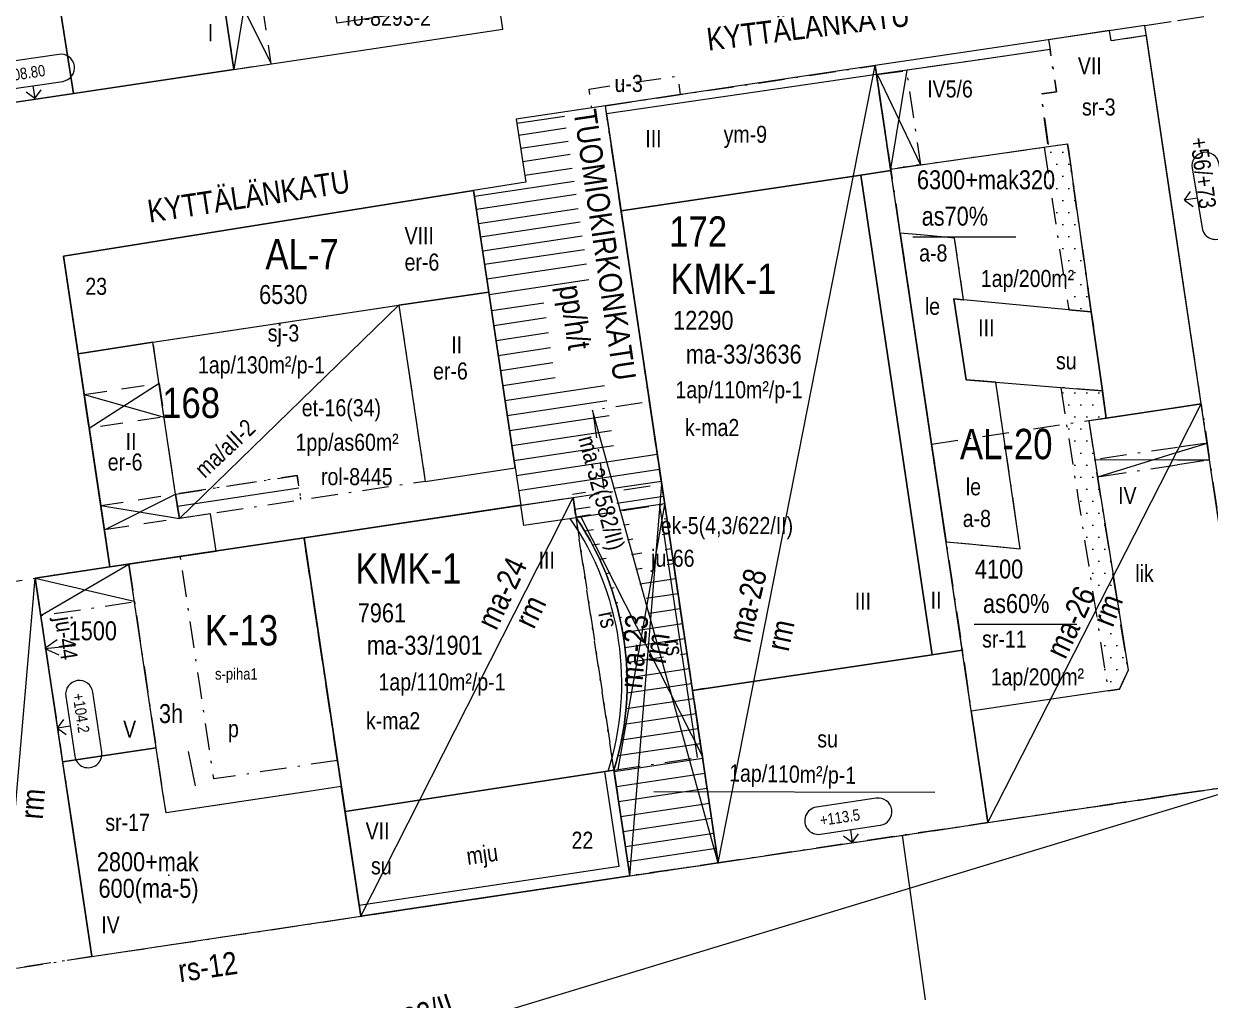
# Model space of a CAD drawing. Header units: metres. Extents: x 24485995 to 24488038, y 6819999 to 6822001.
# Drawn here: x 24487669.5 to 24487826.1, y 6821051.7 to 6821180.6 of the extents above; entities that cross this region are included whole.
import ezdxf

# ---------------------------------------------------------------- set-up
doc = ezdxf.new("R2010")
doc.units = ezdxf.units.M
for name, pattern in [('Aukot_rajalla', [0]), ('k10040', [10.3, 3.5, -1.5, 0.3, -1.5, 3.5]), ('k10050', [8, 3, -2, 3]), ('K10271', [0]), ('k10400', [0]), ('K10430', [0]), ('Osoitus_AK', [0])]:
    doc.linetypes.add(name, pattern=pattern)
for name, color, linetype, lineweight in [('AK_AsemakaavaTeksti_Kadun_puistonnimi', 7, 'Continuous', 0), ('AK_AsemakaavaTeksti_Korttelinumero', 7, 'Continuous', 0), ('AK_Kaavamerkinta_Kayttotarkoitusalue', 7, 'Continuous', 0), ('AK_KayttotarkoitusViiva', 7, 'Continuous', 0), ('AK_LiikennointiTeksti_Autopaikkamerkinta_m2', 7, 'Continuous', 0), ('AK_LiikennointiViiva_Ajoluiskaviiva', 7, 'Continuous', 0), ('AK_LiikennointiViiva_Polkuviivoitus', 7, 'Continuous', 0), ('AK_MaanalainenkSymboli', 132, 'Continuous', 0), ('AK_MaanalainenkTeksti_Erityismaarays', 132, 'Continuous', 0), ('AK_MaanalainenkTeksti_Korkeusmerkinta', 132, 'Continuous', 0), ('AK_MaanalainenkViiva_Alueenosan_raja', 132, 'Continuous', 0), ('AK_MaanalainenkViiva_Apuviiva', 132, 'Continuous', 0), ('AK_MaanalainenkViiva_Maanalaisen_tilan_viiva', 132, 'Continuous', 0), ('AK_MuuAsemakaavaSymboli_Erityismaaraysnuoli', 7, 'Continuous', 0), ('AK_MuuAsemakaavaTeksti_Alueenosan_kayttotarkoitus', 7, 'Continuous', 0), ('AK_MuuAsemakaavaTeksti_Erityismaarays', 7, 'Continuous', 0), ('AK_MuuAsemakaavaViiva_alueenosan_raja', 7, 'Continuous', 0), ('AK_MuuAsemakaavaViiva_Erityismaaraysviiva', 7, 'Continuous', 0), ('AK_MuuAsemakaavaViiva_Merkinnan_alleviivaus', 7, 'Continuous', 0), ('AK_MuuAsemakaavaViiva_Merkinnan_Kohdistusnuoli', 7, 'Continuous', 0), ('AK_MuuAsemakaavaViiva_Ohj_alueenosan_raja', 7, 'Continuous', 0), ('AK_RakennusalaTeksti_Huoneistomaara', 7, 'Continuous', 0), ('AK_RakennusalaTeksti_Kerrosala_tai_luku', 7, 'Continuous', 0), ('AK_RakennusalaTeksti_Rakennusoikeus', 7, 'Continuous', 0), ('AK_RakennusalaViiva_Maanalaisen_tilan_viiva', 7, 'Continuous', 0), ('AK_RakennusalaViiva_Rakennusalan_raja__I_', 7, 'Continuous', 0), ('AK_RakentaminenTeksti_Korkeusmerkinta', 7, 'Continuous', 0), ('AK_RakentaminenTeksti_Korkeusmerkinta_ja_soikio_ja_nuoli', 7, 'Continuous', 0), ('AK_RakentaminenTeksti_Rakentamismaarays', 7, 'Continuous', 0), ('AK_RakentaminenViiva_dB_yms_aaltoviiva', 7, 'Continuous', 0), ('AK_RakentaminenViiva_Kulkuaukko', 7, 'Continuous', 0), ('AK_Tontti_Sitova', 7, 'Continuous', 0), ('AK_Tonttinumero', 7, 'Continuous', 0), ('AK_YmparistoAlue_Istutettava_alue', 7, 'Continuous', 0), ('AK_YmparistoViiva_Istutettava_puurivi', 7, 'Continuous', 0)]:
    doc.layers.add(name, color=color, linetype=linetype, lineweight=lineweight)
doc.styles.add('ArialNarrow', font='ARIALN.TTF')

# ---------------------------------------------------------------- blocks, each defined once
blk = doc.blocks.new('KORKE4')
at = {"layer": 'AK_RakentaminenTeksti_Korkeusmerkinta_ja_soikio_ja_nuoli', "color": 7, "linetype": 'Continuous', "lineweight": 13}
for p, q in [((4, 1.8), (-4, 1.8)), ((-4, -1.8), (4, -1.8)), ((0, -3.5), (-1, -2.5)), ((0, -1.8), (0, -3.5)), ((0, -3.5), (1, -2.5))]:
    blk.add_line(p, q, dxfattribs=at)
for centre, start, end in [((-4, 0), 90, 270), ((4, 0), 270, 90)]:
    blk.add_arc(centre, 1.8, start, end, dxfattribs=at)
blk = doc.blocks.new('AKP42')
at = {"layer": 'AK_MuuAsemakaavaSymboli_Erityismaaraysnuoli', "color": 7, "linetype": 'Continuous', "lineweight": 13}
blk.add_line((0, 0), (0, 4), dxfattribs=at)
at = {"layer": 'AK_MuuAsemakaavaSymboli_Erityismaaraysnuoli', "color": 7, "linetype": 'Continuous', "lineweight": 13, "flags": 128}
blk.add_lwpolyline([(-1, 1.75), (0, 0), (1, 1.75)], dxfattribs=at)

msp = doc.modelspace()

# ---------------------------------------------------------------- hatches: boundary and pattern name
at = {"layer": 'AK_YmparistoAlue_Istutettava_alue', "linetype": 'Continuous', "lineweight": 0}
h = msp.add_hatch(dxfattribs=at)
h.set_pattern_fill('DOTS', style=0)
h.paths.add_polyline_path([(24487804.77, 6821160.38), (24487806.77, 6821147.13), (24487807.41, 6821142.87), (24487810.38, 6821142.59), (24487807.25, 6821164.78), (24487804.71, 6821164.42), (24487804.18, 6821164.34)], flags=0)
h = msp.add_hatch(dxfattribs=at)
h.set_pattern_fill('DOTS', style=0)
h.paths.add_polyline_path([(24487812.34, 6821128.57), (24487811.85, 6821132.16), (24487806.34, 6821132.61), (24487807.1, 6821127.79), (24487808.61, 6821118.17), (24487812.61, 6821092.59), (24487814.11, 6821092.81), (24487815.23, 6821095.29), (24487814.03, 6821102.9), (24487811.58, 6821118.64), (24487810.07, 6821128.23)], flags=0)

# ---------------------------------------------------------------- linework, layer by layer
at = {"layer": 'AK_KayttotarkoitusViiva', "linetype": 'Continuous', "lineweight": 20, "flags": 128}
for points in [[(24487697.19, 6821174.58), (24487732.7, 6821179.9), (24487727.37, 6821215.5)], [(24487691.86, 6821210.18), (24487697.19, 6821174.58)], [(24487697.19, 6821174.58), (24487661.69, 6821169.25), (24487656.35, 6821204.86)], [(24487832.34, 6821080.5), (24487824.9, 6821130.44), (24487821.77, 6821151.41), (24487817.45, 6821180.39), (24487781.85, 6821175.08)], [(24487781.85, 6821175.08), (24487746.24, 6821169.79)], [(24487796.74, 6821075.19), (24487789.29, 6821125.14), (24487781.85, 6821175.08)], [(24487746.24, 6821169.79), (24487734.48, 6821168.03), (24487735.73, 6821159.71), (24487728.85, 6821158.6)], [(24487761.13, 6821069.89), (24487746.24, 6821169.79)], [(24487728.85, 6821158.6), (24487674.7, 6821149.92)], [(24487728.85, 6821158.6), (24487735.06, 6821117.06)], [(24487674.7, 6821149.92), (24487680.84, 6821108.93)], [(24487735.06, 6821117.06), (24487741.97, 6821118.09), (24487742.37, 6821115.42), (24487743.03, 6821114.42), (24487743.66, 6821113.4), (24487744.26, 6821112.36), (24487744.82, 6821111.3), (24487745.36, 6821110.22), (24487745.85, 6821109.13), (24487746.32, 6821108.03), (24487746.75, 6821106.91), (24487747.14, 6821105.77), (24487747.5, 6821104.63), (24487747.83, 6821103.47), (24487748.12, 6821102.31), (24487748.37, 6821101.14), (24487748.58, 6821099.96), (24487748.76, 6821098.77), (24487748.9, 6821097.58), (24487749.01, 6821096.38), (24487749.08, 6821095.18), (24487749.11, 6821093.98), (24487749.1, 6821092.78), (24487749.06, 6821091.59), (24487748.98, 6821090.39), (24487748.86, 6821089.19), (24487748.7, 6821088), (24487748.51, 6821086.82), (24487748.28, 6821085.64), (24487748.02, 6821084.47), (24487747.72, 6821083.31), (24487747.36, 6821082.1), (24487749.46, 6821068.15)], [(24487706.46, 6821112.77), (24487735.06, 6821117.06)], [(24487680.84, 6821108.93), (24487706.46, 6821112.77)], [(24487713.94, 6821062.83), (24487706.46, 6821112.77)], [(24487678.44, 6821057.51), (24487670.95, 6821107.45), (24487680.84, 6821108.93)], [(24487796.74, 6821075.19), (24487821.77, 6821078.92), (24487832.34, 6821080.5)], [(24487761.13, 6821069.89), (24487796.74, 6821075.19)], [(24487749.46, 6821068.15), (24487761.13, 6821069.89)], [(24487749.46, 6821068.15), (24487713.94, 6821062.83)], [(24487678.44, 6821057.51), (24487713.94, 6821062.83)]]:
    msp.add_lwpolyline(points, dxfattribs=at)
at = {"layer": 'AK_LiikennointiViiva_Ajoluiskaviiva', "linetype": 'Osoitus_AK', "lineweight": 5, "flags": 128}
msp.add_lwpolyline([(24487689.76, 6821116.93), (24487705.79, 6821119.38)], dxfattribs=at)
at = {"layer": 'AK_LiikennointiViiva_Polkuviivoitus', "linetype": 'Continuous', "lineweight": 0, "elevation": 0, "flags": 128}
for points in [[(24487734.57, 6821167.48), (24487740.83, 6821168.42)], [(24487734.8, 6821165.92), (24487741.07, 6821166.86)], [(24487735.06, 6821164.19), (24487741.32, 6821165.13)], [(24487735.32, 6821162.45), (24487741.59, 6821163.39)], [(24487735.59, 6821160.63), (24487741.86, 6821161.57)]]:
    msp.add_lwpolyline(points, dxfattribs=at)
at = {"layer": 'AK_LiikennointiViiva_Polkuviivoitus', "linetype": 'Continuous', "lineweight": 0, "flags": 128}
for points in [[(24487728.96, 6821157.84), (24487742.12, 6821159.82)], [(24487729.22, 6821156.15), (24487742.37, 6821158.12)], [(24487729.5, 6821154.27), (24487742.65, 6821156.24)], [(24487729.77, 6821152.48), (24487742.92, 6821154.45)], [(24487730.04, 6821150.66), (24487743.19, 6821152.64)], [(24487730.3, 6821148.87), (24487743.46, 6821150.84)], [(24487730.59, 6821146.96), (24487743.74, 6821148.93)], [(24487730.9, 6821144.89), (24487744.05, 6821146.86)], [(24487731.22, 6821142.77), (24487738.12, 6821143.8)], [(24487731.5, 6821140.79), (24487738.41, 6821141.83)], [(24487731.81, 6821138.81), (24487738.71, 6821139.85)], [(24487732.1, 6821136.84), (24487739, 6821137.87)], [(24487732.4, 6821134.86), (24487739.3, 6821135.89)], [(24487732.69, 6821132.88), (24487739.6, 6821133.92)], [(24487732.98, 6821130.9), (24487746.14, 6821132.87)], [(24487733.28, 6821128.92), (24487746.44, 6821130.9)], [(24487733.58, 6821126.95), (24487746.73, 6821128.92)], [(24487733.88, 6821124.97), (24487747.03, 6821126.94)], [(24487734.17, 6821122.99), (24487747.33, 6821124.96)], [(24487734.47, 6821121.01), (24487753.09, 6821123.8)], [(24487734.76, 6821119.03), (24487753.39, 6821121.83)], [(24487753.63, 6821120.22), (24487747.29, 6821119.28)], [(24487743.6, 6821118.73), (24487741.91, 6821118.48)], [(24487753.92, 6821118.24), (24487747.74, 6821117.32)], [(24487744.24, 6821116.8), (24487742.21, 6821116.5)], [(24487754.07, 6821117.25), (24487748.12, 6821116.37)], [(24487744.28, 6821115.79), (24487742.36, 6821115.51)], [(24487754.36, 6821115.28), (24487753.99, 6821115.22)], [(24487744.69, 6821113.83), (24487743.5, 6821113.66)], [(24487749.39, 6821114.53), (24487748.73, 6821114.44)], [(24487754.66, 6821113.3), (24487753.75, 6821113.16)], [(24487745.47, 6821111.93), (24487744.56, 6821111.79)], [(24487749.88, 6821112.59), (24487749.15, 6821112.48)], [(24487751.07, 6821110.74), (24487749.67, 6821110.53)], [(24487754.95, 6821111.32), (24487754.13, 6821111.2)], [(24487746.36, 6821110.04), (24487745.5, 6821109.91)], [(24487751.08, 6821108.72), (24487750.27, 6821108.6)], [(24487755.25, 6821109.34), (24487754.41, 6821109.22)], [(24487746.89, 6821108.1), (24487746.32, 6821108.01)], [(24487755.54, 6821107.36), (24487750.77, 6821106.65)], [(24487747.41, 6821106.15), (24487747.03, 6821106.1)], [(24487747.88, 6821104.2), (24487747.63, 6821104.16)], [(24487755.84, 6821105.39), (24487751.64, 6821104.76)], [(24487756.13, 6821103.41), (24487752.07, 6821102.8)], [(24487748.36, 6821102.25), (24487748.14, 6821102.22)], [(24487756.43, 6821101.43), (24487748.53, 6821100.25)], [(24487756.72, 6821099.45), (24487748.82, 6821098.27)], [(24487753.91, 6821097.01), (24487749.01, 6821096.28)], [(24487757.02, 6821097.47), (24487756.16, 6821097.35)], [(24487757.31, 6821095.5), (24487749.1, 6821094.27)], [(24487757.61, 6821093.52), (24487749.08, 6821092.25)], [(24487757.9, 6821091.54), (24487748.96, 6821090.21)], [(24487758.2, 6821089.56), (24487748.72, 6821088.15)], [(24487758.49, 6821087.58), (24487748.37, 6821086.07)], [(24487758.79, 6821085.6), (24487747.89, 6821083.98)], [(24487759.08, 6821083.63), (24487747.4, 6821081.89)], [(24487759.38, 6821081.65), (24487747.69, 6821079.91)], [(24487759.67, 6821079.67), (24487747.99, 6821077.93)], [(24487759.97, 6821077.69), (24487748.29, 6821075.95)], [(24487760.26, 6821075.71), (24487748.58, 6821073.97)], [(24487760.56, 6821073.74), (24487748.88, 6821072)], [(24487760.85, 6821071.76), (24487749.18, 6821070.02)]]:
    msp.add_lwpolyline(points, dxfattribs=at)
at = {"layer": 'AK_MaanalainenkViiva_Alueenosan_raja', "linetype": 'k10040', "lineweight": 5, "flags": 128}
for points in [[(24487821.77, 6821181.05), (24487838.69, 6821183.62), (24487840.17, 6821183.84), (24487898.9, 6821192.44), (24487899.86, 6821116.05), (24487900.16, 6821091.66), (24487862.61, 6821067.39), (24487832.34, 6821080.5), (24487824.9, 6821130.44), (24487821.77, 6821151.41)], [(24487817.45, 6821180.39), (24487821.77, 6821181.05)], [(24487821.77, 6821151.41), (24487817.45, 6821180.39)], [(24487746.24, 6821169.79), (24487781.85, 6821175.08), (24487789.29, 6821125.14), (24487796.74, 6821075.19), (24487761.13, 6821069.89), (24487746.24, 6821169.79)], [(24487789.29, 6821125.14), (24487821.77, 6821129.98)], [(24487821.77, 6821129.98), (24487824.9, 6821130.44), (24487832.34, 6821080.5), (24487821.77, 6821078.92)], [(24487821.77, 6821078.92), (24487796.74, 6821075.19), (24487789.29, 6821125.14)], [(24487741.97, 6821118.09), (24487753.68, 6821119.85), (24487761.13, 6821069.89), (24487749.46, 6821068.15), (24487741.97, 6821118.09)], [(24487713.94, 6821062.83), (24487706.46, 6821112.77), (24487741.97, 6821118.09), (24487749.46, 6821068.15), (24487713.94, 6821062.83)], [(24487659.05, 6821105.63), (24487670.95, 6821107.45), (24487678.44, 6821057.51), (24487666.51, 6821055.68), (24487659.05, 6821105.63)], [(24487821.77, 6821078.92), (24487832.34, 6821080.5), (24487862.61, 6821067.39), (24487910.34, 6821046.72), (24487926.03, 6821046.8), (24487917.36, 6821028.59), (24487903.52, 6821028.37), (24487903.81, 6821009.38), (24487917.66, 6821009.6), (24487918.09, 6820981.87), (24487899.1, 6820988.37), (24487878.89, 6821008.61), (24487836.8, 6821050.9), (24487821.77, 6821048.65)], [(24487635.16, 6821020.66), (24487630.91, 6821050.36), (24487666.51, 6821055.68), (24487678.44, 6821057.51), (24487713.94, 6821062.83), (24487749.46, 6821068.15), (24487761.13, 6821069.89), (24487796.74, 6821075.19), (24487821.77, 6821078.92)]]:
    msp.add_lwpolyline(points, dxfattribs=at)
at = {"layer": 'AK_MaanalainenkViiva_Apuviiva', "linetype": 'Continuous', "lineweight": 0, "elevation": 0, "flags": 128}
msp.add_lwpolyline([(24487788.48, 6821051.79), (24487785.47, 6821073.51)], dxfattribs=at)
at = {"layer": 'AK_MaanalainenkViiva_Maanalaisen_tilan_viiva', "linetype": 'Continuous', "lineweight": 5, "flags": 128}
for points in [[(24487761.13, 6821069.89), (24487781.85, 6821175.08)], [(24487821.77, 6821124.31), (24487824.9, 6821130.44)], [(24487796.74, 6821075.19), (24487821.77, 6821124.31)], [(24487749.46, 6821068.15), (24487753.68, 6821119.85)], [(24487713.94, 6821062.83), (24487741.97, 6821118.09)], [(24487666.51, 6821055.68), (24487670.95, 6821107.45)], [(24487821.77, 6821077.29), (24487832.34, 6821080.5)], [(24487635.16, 6821020.66), (24487821.77, 6821077.29)]]:
    msp.add_lwpolyline(points, dxfattribs=at)
at = {"layer": 'AK_MuuAsemakaavaViiva_alueenosan_raja', "linetype": 'k10040', "lineweight": 5, "flags": 128}
for points in [[(24487821.77, 6821151.41), (24487817.65, 6821179.05), (24487813, 6821178.35), (24487812.8, 6821179.7), (24487804.73, 6821178.5), (24487804.93, 6821177.2), (24487805.79, 6821171.64), (24487803.74, 6821171.34), (24487804.71, 6821164.41), (24487807.25, 6821164.77), (24487810.38, 6821142.59), (24487811.85, 6821132.16), (24487812.34, 6821128.57), (24487822.35, 6821130.06)], [(24487782.02, 6821173.91), (24487783.88, 6821161.44), (24487794.3, 6821162.92), (24487804.71, 6821164.41), (24487803.74, 6821171.34), (24487805.79, 6821171.64), (24487804.93, 6821177.2), (24487795.68, 6821175.87), (24487782.02, 6821173.91)], [(24487782.02, 6821173.91), (24487785.99, 6821174.44), (24487787.84, 6821162.01), (24487783.88, 6821161.44), (24487782.02, 6821173.91)], [(24487756.13, 6821171.26), (24487744.44, 6821169.52), (24487744.09, 6821171.99), (24487748.23, 6821172.61), (24487755.76, 6821173.73), (24487756.13, 6821171.26)], [(24487804.17, 6821164.33), (24487804.71, 6821164.41)], [(24487804.17, 6821164.33), (24487804.77, 6821160.37), (24487806.77, 6821147.13), (24487807.41, 6821142.87)], [(24487804.71, 6821164.41), (24487807.25, 6821164.77)], [(24487810.38, 6821142.59), (24487807.25, 6821164.77)], [(24487785.14, 6821152.99), (24487787.22, 6821139.07), (24487789.29, 6821125.14), (24487791.21, 6821112.25), (24487801, 6821111.33), (24487799.39, 6821122.31), (24487797.78, 6821133.3), (24487793.88, 6821133.61), (24487792.23, 6821144.29), (24487793.53, 6821144.17), (24487792.32, 6821152.32), (24487785.14, 6821152.99)], [(24487822.35, 6821130.06), (24487824.9, 6821130.44), (24487821.77, 6821151.41)], [(24487686.51, 6821138.6), (24487718.97, 6821143.46), (24487722.45, 6821120.22), (24487706.03, 6821117.76), (24487705.55, 6821120.99), (24487689.51, 6821118.55), (24487686.51, 6821138.6)], [(24487807.41, 6821142.87), (24487810.38, 6821142.59)], [(24487806.35, 6821132.61), (24487807.1, 6821127.79), (24487808.61, 6821118.17), (24487812.61, 6821092.59)], [(24487811.85, 6821132.16), (24487806.35, 6821132.61)], [(24487812.34, 6821128.57), (24487811.85, 6821132.16)], [(24487747.36, 6821082.1), (24487749.46, 6821068.15), (24487761.13, 6821069.89), (24487752.06, 6821130.72), (24487744.54, 6821129.6), (24487746.51, 6821116.04), (24487742.37, 6821115.42), (24487743.03, 6821114.42), (24487743.66, 6821113.4), (24487744.26, 6821112.36), (24487744.82, 6821111.3), (24487745.36, 6821110.22), (24487745.85, 6821109.13), (24487746.32, 6821108.03), (24487746.75, 6821106.91), (24487747.14, 6821105.77), (24487747.5, 6821104.63), (24487747.83, 6821103.47), (24487748.12, 6821102.31), (24487748.37, 6821101.14), (24487748.58, 6821099.96), (24487748.76, 6821098.77), (24487748.9, 6821097.58), (24487749.01, 6821096.38), (24487749.08, 6821095.18), (24487749.11, 6821093.98), (24487749.1, 6821092.78), (24487749.06, 6821091.59), (24487748.98, 6821090.39), (24487748.86, 6821089.19), (24487748.7, 6821088), (24487748.51, 6821086.82), (24487748.28, 6821085.64), (24487748.02, 6821084.47), (24487747.72, 6821083.31), (24487747.36, 6821082.1)], [(24487812.61, 6821092.59), (24487814.11, 6821092.81), (24487815.23, 6821095.29), (24487814.04, 6821102.91), (24487811.57, 6821118.63), (24487810.07, 6821128.23), (24487812.34, 6821128.57)], [(24487821.77, 6821124.7), (24487810.87, 6821123.1), (24487811.23, 6821120.83), (24487821.77, 6821122.43)], [(24487825.39, 6821125.23), (24487821.77, 6821124.7)], [(24487825.39, 6821125.23), (24487825.67, 6821125.27)], [(24487821.77, 6821122.43), (24487825.71, 6821123.03)], [(24487825.71, 6821123.03), (24487826, 6821123.07)], [(24487689.51, 6821118.55), (24487705.55, 6821120.99), (24487706.03, 6821117.76), (24487690, 6821115.32), (24487689.51, 6821118.55)], [(24487747.36, 6821082.1), (24487759.04, 6821083.9), (24487754.08, 6821117.18), (24487742.37, 6821115.42), (24487743.03, 6821114.42), (24487743.66, 6821113.4), (24487744.26, 6821112.36), (24487744.82, 6821111.3), (24487745.36, 6821110.22), (24487745.85, 6821109.13), (24487746.32, 6821108.03), (24487746.75, 6821106.91), (24487747.14, 6821105.77), (24487747.5, 6821104.63), (24487747.83, 6821103.47), (24487748.12, 6821102.31), (24487748.37, 6821101.14), (24487748.58, 6821099.96), (24487748.76, 6821098.77), (24487748.9, 6821097.58), (24487749.01, 6821096.38), (24487749.08, 6821095.18), (24487749.11, 6821093.98), (24487749.1, 6821092.78), (24487749.06, 6821091.59), (24487748.98, 6821090.39), (24487748.86, 6821089.19), (24487748.7, 6821088), (24487748.51, 6821086.82), (24487748.28, 6821085.64), (24487748.02, 6821084.47), (24487747.72, 6821083.31), (24487747.36, 6821082.1)], [(24487706.46, 6821112.77), (24487692.86, 6821110.73), (24487692.72, 6821110.71)], [(24487708.23, 6821100.9), (24487706.46, 6821112.77)], [(24487683.32, 6821109.3), (24487690.14, 6821110.32)], [(24487692.72, 6821110.71), (24487690.14, 6821110.32)], [(24487710.86, 6821083.4), (24487706.26, 6821082.71), (24487698.28, 6821081.51), (24487694.54, 6821080.95), (24487692.73, 6821093.07), (24487690.14, 6821110.32)], [(24487670.95, 6821107.45), (24487671.7, 6821102.5), (24487684.06, 6821104.35), (24487683.32, 6821109.3), (24487670.95, 6821107.45)], [(24487683.32, 6821109.3), (24487686.95, 6821085.07)], [(24487710.86, 6821083.4), (24487710.09, 6821088.54), (24487708.23, 6821100.9)], [(24487711.38, 6821079.94), (24487706.78, 6821079.25), (24487698.8, 6821078.05), (24487688.24, 6821076.47), (24487687.79, 6821079.43), (24487686.95, 6821085.07)]]:
    msp.add_lwpolyline(points, dxfattribs=at)
at = {"layer": 'AK_MuuAsemakaavaViiva_Erityismaaraysviiva', "linetype": 'Aukot_rajalla', "lineweight": 5, "flags": 128}
msp.add_lwpolyline([(24487753.39, 6821117.07), (24487758.35, 6821083.79)], dxfattribs=at)
at = {"layer": 'AK_MuuAsemakaavaViiva_Erityismaaraysviiva', "linetype": 'Aukot_rajalla', "lineweight": 5}
msp.add_arc((24487710.4, 6821093.6), 38.01, 342.2019, 34.8269, dxfattribs=at)
at = {"layer": 'AK_MuuAsemakaavaViiva_Merkinnan_alleviivaus', "linetype": 'Continuous', "lineweight": 5, "flags": 128}
for points in [[(24487786.83, 6821152.48), (24487800.4, 6821152.48)], [(24487794.93, 6821101.36), (24487808.49, 6821101.36)]]:
    msp.add_lwpolyline(points, dxfattribs=at)
at = {"layer": 'AK_MuuAsemakaavaViiva_Merkinnan_Kohdistusnuoli', "linetype": 'Osoitus_AK', "lineweight": 5, "flags": 128}
msp.add_lwpolyline([(24487789.74, 6821079.17), (24487752.62, 6821079.27)], dxfattribs=at)
at = {"layer": 'AK_MuuAsemakaavaViiva_Ohj_alueenosan_raja', "linetype": 'k10050', "lineweight": 5, "flags": 128}
for points in [[(24487699.84, 6821190.65), (24487694.89, 6821189.9), (24487697.19, 6821174.58), (24487702.14, 6821175.32), (24487699.84, 6821190.65)], [(24487677.44, 6821131.67), (24487687.32, 6821133.16), (24487687.99, 6821128.71), (24487678.1, 6821127.22), (24487677.44, 6821131.67)], [(24487679.63, 6821117.04), (24487689.51, 6821118.55), (24487690, 6821115.32), (24487680.11, 6821113.83), (24487679.63, 6821117.04)]]:
    msp.add_lwpolyline(points, dxfattribs=at)
at = {"layer": 'AK_RakennusalaTeksti_Rakennusoikeus', "linetype": 'Continuous', "lineweight": 0}
msp.add_point((24487688.6, 6821068.27), dxfattribs=at)
at = {"layer": 'AK_RakennusalaViiva_Maanalaisen_tilan_viiva', "linetype": 'Continuous', "lineweight": 5, "flags": 128}
for points in [[(24487690, 6821115.32), (24487718.97, 6821143.46)], [(24487761.13, 6821069.89), (24487744.54, 6821129.6)]]:
    msp.add_lwpolyline(points, dxfattribs=at)
at = {"layer": 'AK_RakennusalaViiva_Rakennusalan_raja__I_', "linetype": 'K10271', "lineweight": 9, "flags": 128}
for points in [[(24487727.37, 6821215.5), (24487722.13, 6821214.72), (24487726.87, 6821183.07), (24487710.85, 6821180.67), (24487709.14, 6821192.04), (24487699.84, 6821190.65), (24487694.89, 6821189.9), (24487697.19, 6821174.58), (24487732.7, 6821179.9), (24487727.37, 6821215.5)], [(24487673.71, 6821186.22), (24487676.03, 6821171.4), (24487697.19, 6821174.58), (24487694.97, 6821189.41), (24487691.86, 6821210.18), (24487670.69, 6821207.01), (24487670.46, 6821206.97), (24487673.71, 6821186.22)], [(24487673.71, 6821186.22), (24487670.46, 6821206.97), (24487670.45, 6821206.97), (24487656.35, 6821204.86), (24487661.69, 6821169.25), (24487665.65, 6821169.85), (24487675.78, 6821171.37), (24487676.03, 6821171.4), (24487673.71, 6821186.22)], [(24487782.02, 6821173.91), (24487783.88, 6821161.44), (24487804.71, 6821164.41), (24487807.25, 6821164.77), (24487810.38, 6821142.59), (24487811.85, 6821132.16), (24487812.34, 6821128.57), (24487824.9, 6821130.44), (24487821.18, 6821155.42), (24487817.65, 6821179.05), (24487813, 6821178.35), (24487812.8, 6821179.7), (24487804.73, 6821178.5), (24487804.93, 6821177.2), (24487795.68, 6821175.87), (24487782.02, 6821173.91)], [(24487779.95, 6821160.65), (24487783.91, 6821161.24), (24487782.02, 6821173.91), (24487746.4, 6821168.71)], [(24487746.4, 6821168.71), (24487748.31, 6821155.94), (24487779.95, 6821160.65)], [(24487779.95, 6821160.65), (24487748.31, 6821155.94)], [(24487748.31, 6821155.94), (24487757.74, 6821092.64), (24487789.39, 6821097.35), (24487779.95, 6821160.65)], [(24487789.29, 6821125.14), (24487783.91, 6821161.24), (24487779.95, 6821160.65)], [(24487779.95, 6821160.65), (24487789.39, 6821097.35), (24487793.35, 6821097.94), (24487789.29, 6821125.14)], [(24487674.7, 6821149.92), (24487676.63, 6821137.06), (24487686.51, 6821138.6), (24487718.97, 6821143.46), (24487730.85, 6821145.19), (24487728.85, 6821158.6), (24487674.7, 6821149.92)], [(24487789.29, 6821125.14), (24487791.21, 6821112.25), (24487794.69, 6821111.92), (24487801, 6821111.33), (24487797.78, 6821133.3), (24487793.88, 6821133.61), (24487792.23, 6821144.29), (24487793.53, 6821144.17), (24487792.32, 6821152.32), (24487788.3, 6821152.7), (24487785.14, 6821152.99), (24487789.29, 6821125.14)], [(24487730.85, 6821145.19), (24487718.97, 6821143.46), (24487722.45, 6821120.22), (24487734.32, 6821122), (24487730.85, 6821145.19)], [(24487806.35, 6821132.61), (24487811.85, 6821132.16), (24487810.38, 6821142.59), (24487807.41, 6821142.87), (24487793.53, 6821144.17), (24487792.23, 6821144.29), (24487793.88, 6821133.61), (24487797.78, 6821133.3), (24487806.35, 6821132.61)], [(24487676.63, 6821137.06), (24487679.63, 6821117.04), (24487680.84, 6821108.93), (24487694.86, 6821111.03), (24487694.12, 6821115.95), (24487690, 6821115.32), (24487689.51, 6821118.55), (24487686.51, 6821138.6), (24487676.63, 6821137.06)], [(24487796.74, 6821075.19), (24487821.77, 6821078.92), (24487832.34, 6821080.5), (24487824.9, 6821130.44), (24487821.77, 6821129.98), (24487812.34, 6821128.57), (24487810.07, 6821128.23), (24487811.57, 6821118.63), (24487814.04, 6821102.91), (24487815.23, 6821095.29), (24487814.11, 6821092.81), (24487812.61, 6821092.59), (24487803.94, 6821091.3), (24487798.93, 6821090.55), (24487794.54, 6821089.9), (24487796.74, 6821075.19)], [(24487735.46, 6821114.39), (24487735.06, 6821117.06), (24487706.46, 6821112.77)], [(24487706.46, 6821112.77), (24487711.87, 6821076.65), (24487747.36, 6821082.1), (24487747.72, 6821083.31), (24487748.02, 6821084.47), (24487748.28, 6821085.64), (24487748.51, 6821086.82), (24487748.7, 6821088), (24487748.86, 6821089.19), (24487748.98, 6821090.39), (24487749.06, 6821091.59), (24487749.1, 6821092.78), (24487749.11, 6821093.98), (24487749.08, 6821095.18), (24487749.01, 6821096.38), (24487748.9, 6821097.58), (24487748.76, 6821098.77), (24487748.58, 6821099.96), (24487748.37, 6821101.14), (24487748.12, 6821102.31), (24487747.83, 6821103.47), (24487747.5, 6821104.63), (24487747.14, 6821105.77), (24487746.75, 6821106.91), (24487746.32, 6821108.03), (24487745.85, 6821109.13), (24487745.36, 6821110.22), (24487744.82, 6821111.3), (24487744.26, 6821112.36), (24487743.66, 6821113.4), (24487743.03, 6821114.42), (24487742.37, 6821115.42), (24487735.46, 6821114.39)], [(24487683.32, 6821109.3), (24487680.84, 6821108.93), (24487670.95, 6821107.45), (24487674.59, 6821083.22), (24487680.46, 6821084.1), (24487686.95, 6821085.07), (24487683.32, 6821109.3)], [(24487757.74, 6821092.64), (24487761.13, 6821069.89), (24487796.74, 6821075.19), (24487793.35, 6821097.94), (24487789.39, 6821097.35), (24487757.74, 6821092.64)], [(24487759.28, 6821092.87), (24487757.74, 6821092.64)], [(24487711.38, 6821079.94), (24487706.78, 6821079.25), (24487698.8, 6821078.05), (24487688.24, 6821076.47), (24487687.79, 6821079.43), (24487686.95, 6821085.07), (24487680.46, 6821084.1), (24487674.59, 6821083.22), (24487675.88, 6821074.61), (24487678.44, 6821057.51), (24487713.94, 6821062.83), (24487711.38, 6821079.94)], [(24487747.36, 6821082.1), (24487711.87, 6821076.65), (24487713.94, 6821062.83), (24487749.46, 6821068.15)], [(24487749.46, 6821068.15), (24487747.36, 6821082.1)]]:
    msp.add_lwpolyline(points, dxfattribs=at)
at = {"layer": 'AK_RakentaminenTeksti_Korkeusmerkinta_ja_soikio_ja_nuoli', "linetype": 'Continuous', "lineweight": 5, "flags": 128}
for points in [[(24487674.09, 6821176.57), (24487666.18, 6821175.39)], [(24487666.72, 6821171.83), (24487674.63, 6821173.01)], [(24487670.92, 6821170.74), (24487669.79, 6821171.58)], [(24487670.67, 6821172.42), (24487670.92, 6821170.74)], [(24487670.92, 6821170.74), (24487671.76, 6821171.87)], [(24487675.01, 6821091.88), (24487676.19, 6821083.96)], [(24487679.75, 6821084.5), (24487678.57, 6821092.41)], [(24487673.92, 6821087.67), (24487674.76, 6821088.8)], [(24487675.6, 6821087.92), (24487673.92, 6821087.67)], [(24487673.92, 6821087.67), (24487675.06, 6821086.83)], [(24487782, 6821078.4), (24487774.09, 6821077.22)], [(24487774.62, 6821073.66), (24487782.53, 6821074.84)], [(24487778.58, 6821074.25), (24487778.83, 6821072.57)], [(24487778.83, 6821072.57), (24487777.69, 6821073.41)], [(24487778.83, 6821072.57), (24487779.67, 6821073.71)]]:
    msp.add_lwpolyline(points, dxfattribs=at)
at = {"layer": 'AK_RakentaminenTeksti_Korkeusmerkinta_ja_soikio_ja_nuoli', "linetype": 'Continuous', "lineweight": 5}
for centre, start, end in [((24487674.36, 6821174.79), 278.5198, 98.5198), ((24487676.79, 6821092.14), 8.5254, 188.5254), ((24487677.97, 6821084.23), 188.5254, 8.5254), ((24487774.35, 6821075.44), 98.463, 278.463), ((24487782.27, 6821076.62), 278.463, 98.463)]:
    msp.add_arc(centre, 1.8, start, end, dxfattribs=at)
at = {"layer": 'AK_RakentaminenViiva_dB_yms_aaltoviiva', "linetype": 'k10400', "lineweight": 0, "flags": 128}
msp.add_lwpolyline([(24487713.72, 6821064.29), (24487748.06, 6821069.45), (24487746.16, 6821081.92)], dxfattribs=at)
at = {"layer": 'AK_RakentaminenViiva_Kulkuaukko', "linetype": 'Continuous', "lineweight": 5, "flags": 128}
for points in [[(24487699.84, 6821190.65), (24487697.19, 6821174.58)], [(24487694.89, 6821189.9), (24487702.14, 6821175.32)], [(24487786.03, 6821174.48), (24487783.89, 6821161.4)], [(24487782.15, 6821173.86), (24487787.84, 6821162.01)], [(24487678.1, 6821127.22), (24487687.32, 6821133.18)], [(24487677.44, 6821131.67), (24487687.99, 6821128.71)], [(24487821.77, 6821124.07), (24487825.67, 6821125.27)], [(24487810.87, 6821123.1), (24487821.77, 6821123.06)], [(24487811.23, 6821120.83), (24487821.77, 6821124.07)], [(24487821.77, 6821123.06), (24487826, 6821123.05)], [(24487680.11, 6821113.83), (24487689.51, 6821118.55)], [(24487679.63, 6821117.04), (24487690, 6821115.32)], [(24487747.91, 6821082.19), (24487754.08, 6821117.18)], [(24487743.01, 6821115.52), (24487759.04, 6821083.9)], [(24487671.7, 6821102.5), (24487683.32, 6821109.3)], [(24487670.95, 6821107.45), (24487684.05, 6821104.4)]]:
    msp.add_lwpolyline(points, dxfattribs=at)
at = {"layer": 'AK_Tontti_Sitova', "linetype": 'Continuous', "lineweight": 9, "flags": 128}
for points in [[(24487674.7, 6821149.92), (24487728.85, 6821158.6), (24487735.06, 6821117.06), (24487706.46, 6821112.77), (24487680.84, 6821108.93), (24487674.7, 6821149.92)], [(24487747.36, 6821082.1), (24487749.46, 6821068.15), (24487713.94, 6821062.83), (24487706.46, 6821112.77), (24487741.97, 6821118.09), (24487742.37, 6821115.42), (24487743.03, 6821114.42), (24487743.66, 6821113.4), (24487744.26, 6821112.36), (24487744.82, 6821111.3), (24487745.36, 6821110.22), (24487745.85, 6821109.13), (24487746.32, 6821108.03), (24487746.75, 6821106.91), (24487747.14, 6821105.77), (24487747.5, 6821104.63), (24487747.83, 6821103.47), (24487748.12, 6821102.31), (24487748.37, 6821101.14), (24487748.58, 6821099.96), (24487748.76, 6821098.77), (24487748.9, 6821097.58), (24487749.01, 6821096.38), (24487749.08, 6821095.18), (24487749.11, 6821093.98), (24487749.1, 6821092.78), (24487749.06, 6821091.59), (24487748.98, 6821090.39), (24487748.86, 6821089.19), (24487748.7, 6821088), (24487748.51, 6821086.82), (24487748.28, 6821085.64), (24487748.02, 6821084.47), (24487747.72, 6821083.31), (24487747.36, 6821082.1)]]:
    msp.add_lwpolyline(points, dxfattribs=at)
at = {"layer": 'AK_YmparistoViiva_Istutettava_puurivi', "linetype": 'K10430', "lineweight": 5, "flags": 128}
msp.add_lwpolyline([(24487691.15, 6821084.56), (24487692.09, 6821080.03)], dxfattribs=at)

# ---------------------------------------------------------------- block references
at = {"layer": 'AK_MaanalainenkSymboli', "color": 133, "lineweight": 5, "true_color": 0x40e0d0, "rotation": 279.3840722734257}
msp.add_blockref('KORKE4', (24487826.12, 6821157.9), dxfattribs=at)
at = {"layer": 'AK_MuuAsemakaavaSymboli_Erityismaaraysnuoli', "color": 7, "lineweight": 5, "rotation": 275.7006110678501}
msp.add_blockref('AKP42', (24487672.25, 6821098.16), dxfattribs=at)

# ---------------------------------------------------------------- texts
at = {"layer": 'AK_AsemakaavaTeksti_Kadun_puistonnimi', "linetype": 'Continuous', "lineweight": 5, "style": 'ArialNarrow'}
for s, rotation, p in [('KYTTÄLÄNKATU', 7.0611, (24487759.82, 6821177.04)), ('TUOMIOKIRKONKATU', 278.477, (24487742.03, 6821169.06)), ('KYTTÄLÄNKATU', 8.5698, (24487686.06, 6821154.36))]:
    msp.add_text(s, height=3, rotation=rotation, dxfattribs=at).set_placement(p)
at = {"layer": 'AK_AsemakaavaTeksti_Korttelinumero', "linetype": 'Continuous', "lineweight": 5, "style": 'ArialNarrow'}
for s, p in [('172', (24487754.66, 6821151.19)), ('168', (24487687.73, 6821128.59))]:
    msp.add_text(s, height=4, dxfattribs=at).set_placement(p)
at = {"layer": 'AK_Kaavamerkinta_Kayttotarkoitusalue', "linetype": 'Continuous', "lineweight": 0, "style": 'ArialNarrow'}
for s, p in [('AL-7', (24487701.36, 6821148.21)), ('KMK-1', (24487754.82, 6821144.95)), ('AL-20', (24487793.04, 6821123.15)), ('KMK-1', (24487713.23, 6821106.72)), ('K-13', (24487693.36, 6821098.57))]:
    msp.add_text(s, height=4, dxfattribs=at).set_placement(p)
msp.add_text('pp/h/t', height=3, rotation=278.526, dxfattribs=at).set_placement((24487740.1, 6821145.92))
at = {"layer": 'AK_LiikennointiTeksti_Autopaikkamerkinta_m2', "linetype": 'Continuous', "lineweight": 0, "style": 'ArialNarrow'}
for s, p in [('1ap/200m²', (24487795.8, 6821145.87)), ('1ap/130m²/p-1', (24487692.46, 6821134.47)), ('1ap/110m²/p-1', (24487755.49, 6821131.19)), ('1pp/as60m²', (24487705.34, 6821124.26)), ('1ap/110m²/p-1', (24487716.29, 6821092.63)), ('1ap/200m²', (24487797.1, 6821093.29))]:
    msp.add_text(s, height=2.25, dxfattribs=at).set_placement(p)
msp.add_text('1ap/110m²/p-1', height=2.25, rotation=358.8445, dxfattribs=at).set_placement((24487762.56, 6821080.63))
at = {"layer": 'AK_MaanalainenkTeksti_Erityismaarays', "linetype": 'Continuous', "lineweight": 0, "style": 'ArialNarrow'}
for s, rotation, p in [('ma-24', 64.595, (24487731.83, 6821100.42)), ('ma-28', 76.559, (24487765.32, 6821098.76)), ('ma-26', 64.868, (24487806.95, 6821096.61)), ('rm', 64.636, (24487736.8, 6821100.59)), ('rm', 68.947, (24487813.2, 6821100.83)), ('ma-23', 84.916, (24487751.06, 6821092.81)), ('rm', 78.015, (24487770.41, 6821097.65)), ('rm', 81.864, (24487754.19, 6821096.03)), ('rm', 85.361, (24487671.95, 6821075.55)), ('rs-12', 8.319, (24487690.09, 6821054.12)), ('ma-22/II', 19.2689, (24487714.62, 6821045.72))]:
    msp.add_text(s, height=3, rotation=rotation, dxfattribs=at).set_placement(p)
at = {"layer": 'AK_MaanalainenkTeksti_Korkeusmerkinta', "linetype": 'Continuous', "lineweight": 0, "style": 'ArialNarrow'}
msp.add_text('+56/+73', height=2.25, rotation=277.601, dxfattribs=at).set_placement((24487823.42, 6821165.47))
at = {"layer": 'AK_MuuAsemakaavaTeksti_Alueenosan_kayttotarkoitus', "linetype": 'Continuous', "lineweight": 0, "style": 'ArialNarrow'}
for s, p in [('u-3', (24487747.45, 6821171.61)), ('a-8', (24487787.66, 6821149.24)), ('er-6', (24487719.73, 6821148.03)), ('su', (24487805.72, 6821135.01)), ('er-6', (24487723.49, 6821133.66)), ('er-6', (24487680.55, 6821121.65)), ('a-8', (24487793.41, 6821114.2)), ('ek-5(4,3/622/II)', (24487753.54, 6821113.27)), ('lik', (24487816.18, 6821106.95)), ('p', (24487696.42, 6821086.46))]:
    msp.add_text(s, height=2.25, dxfattribs=at).set_placement(p)
for s, rotation, p in [('ma/aII-2', 43.0264, (24487693.34, 6821120.54)), ('ma-32(582/II)', 285.1079, (24487742.64, 6821125.89))]:
    msp.add_text(s, height=2.25, rotation=rotation, dxfattribs=at).set_placement(p)
at = {"layer": 'AK_MuuAsemakaavaTeksti_Erityismaarays', "linetype": 'Continuous', "lineweight": 0, "style": 'ArialNarrow'}
for s, p in [('ro-8293-2', (24487712.04, 6821180.35)), ('sr-3', (24487809.15, 6821168.5)), ('le', (24487788.41, 6821142.2)), ('sj-3', (24487701.67, 6821138.67)), ('et-16(34)', (24487706.16, 6821128.81)), ('rol-8445', (24487708.7, 6821119.72)), ('le', (24487793.82, 6821118.38)), ('sr-11', (24487795.97, 6821098.29)), ('su', (24487774.21, 6821085.11)), ('sr-17', (24487680.23, 6821074.1)), ('su', (24487715.3, 6821068.36))]:
    msp.add_text(s, height=2.25, dxfattribs=at).set_placement(p)
for s, rotation, p in [('rs', 281.9956, (24487745.28, 6821102.8)), ('rs', 278.742, (24487754.03, 6821099.21)), ('mju', 8.019, (24487728.07, 6821069.6))]:
    msp.add_text(s, height=2.25, rotation=rotation, dxfattribs=at).set_placement(p)
at = {"layer": 'AK_RakennusalaTeksti_Huoneistomaara', "linetype": 'Continuous', "lineweight": 0, "style": 'ArialNarrow'}
msp.add_text('3h', height=2.5, dxfattribs=at).set_placement((24487687.31, 6821088.33))
at = {"layer": 'AK_RakennusalaTeksti_Kerrosala_tai_luku', "linetype": 'Continuous', "lineweight": 0, "style": 'ArialNarrow'}
for s, p in [('I', (24487693.75, 6821178.31)), ('VII', (24487808.61, 6821173.95)), ('IV5/6', (24487788.72, 6821170.88)), ('III', (24487751.51, 6821164.32)), ('VIII', (24487719.73, 6821151.52)), ('III', (24487795.45, 6821139.36)), ('II', (24487725.89, 6821137.12)), ('II', (24487682.91, 6821124.34)), ('IV', (24487813.92, 6821117.23)), ('III', (24487737.42, 6821108.71)), ('III', (24487779.15, 6821103.27)), ('II', (24487789.17, 6821103.43)), ('V', (24487682.58, 6821086.41)), ('VII', (24487714.59, 6821072.97)), ('IV', (24487679.7, 6821060.59))]:
    msp.add_text(s, height=2.25, dxfattribs=at).set_placement(p)
at = {"layer": 'AK_RakennusalaTeksti_Rakennusoikeus', "linetype": 'Continuous', "lineweight": 0, "style": 'ArialNarrow'}
for s, p in [('6300+mak320', (24487787.37, 6821158.77)), ('as70%', (24487787.99, 6821153.97)), ('6530', (24487700.53, 6821143.63)), ('12290', (24487755.18, 6821140.22)), ('ma-33/3636', (24487756.86, 6821135.76)), ('4100', (24487795.02, 6821107.4)), ('7961', (24487713.55, 6821101.62)), ('as60%', (24487796.09, 6821102.85)), ('1500', (24487675.39, 6821099.25)), ('ma-33/1901', (24487714.76, 6821097.35)), ('2800+mak', (24487679.11, 6821068.77)), ('600(ma-5)', (24487679.33, 6821065.27))]:
    msp.add_text(s, height=2.5, dxfattribs=at).set_placement(p)
at = {"layer": 'AK_RakentaminenTeksti_Korkeusmerkinta', "linetype": 'Continuous', "lineweight": 0, "style": 'ArialNarrow'}
for s, rotation, p in [('+108.80', 8.5199, (24487666.2, 6821172.81)), ('+104.2', 278.5254, (24487675.89, 6821092.15)), ('+113.5', 8.463, (24487774.69, 6821074.74)), ('+113.5', 8.463, (24487774.69, 6821074.74))]:
    msp.add_text(s, height=1.5, rotation=rotation, dxfattribs=at).set_placement(p)
msp.add_text('s-piha1', height=1.5, dxfattribs=at).set_placement((24487694.71, 6821094.06))
at = {"layer": 'AK_RakentaminenTeksti_Rakentamismaarays', "linetype": 'Continuous', "lineweight": 0, "style": 'ArialNarrow'}
for s, p in [('ym-9', (24487761.85, 6821164.9)), ('k-ma2', (24487756.75, 6821126.2)), ('ju-66', (24487752.27, 6821108.95)), ('k-ma2', (24487714.63, 6821087.51))]:
    msp.add_text(s, height=2.25, dxfattribs=at).set_placement(p)
msp.add_text('ju-44', height=2.25, rotation=278.5254, dxfattribs=at).set_placement((24487673.54, 6821102.2))
at = {"layer": 'AK_Tonttinumero', "linetype": 'Continuous', "lineweight": 0, "style": 'ArialNarrow'}
for s, p in [('23', (24487677.59, 6821144.84)), ('22', (24487741.77, 6821071.74))]:
    msp.add_text(s, height=2.25, dxfattribs=at).set_placement(p)

doc.saveas('drawing.dxf')
